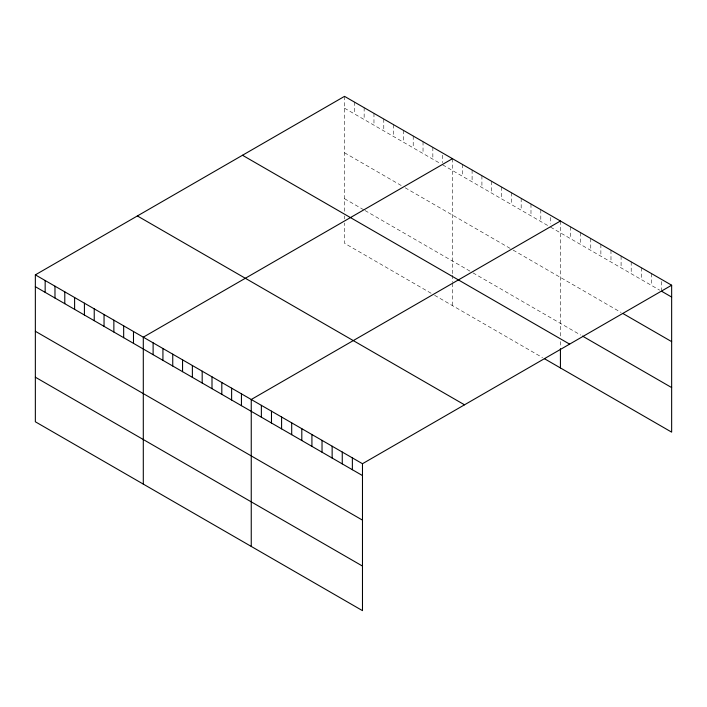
<?xml version="1.0" encoding="UTF-8"?>
<svg xmlns="http://www.w3.org/2000/svg" width="707" height="707" viewBox="0 0 707 707"><rect width="100%" height="100%" fill="white"/><g stroke="black" fill="none" stroke-linecap="round" stroke-linejoin="round"><path stroke-width="0.53" stroke-dasharray="3.54 2.65" d="M344.521 96.355L344.521 211.87M344.521 108.189L439.984 163.308M442.662 164.846L548.826 226.143M550.612 227.177L659.702 290.153M344.521 152.774L401.62 185.738M405.191 187.797L511.355 249.094M513.141 250.119L621.091 312.45M344.521 198.702L364.149 210.032M365.042 210.545L472.099 272.363M472.992 272.875L580.65 335.03M431.067 293.246L344.521 243.279L344.521 223.014M434.628 295.305L542.587 357.636M661.54 281.536L661.54 290.144M651.43 273.547L651.43 285.381M641.32 267.706L641.32 279.539M631.201 261.864L631.201 273.706M621.091 256.031L621.091 267.865M610.981 250.19L610.981 262.032M600.87 244.357L600.87 256.19M590.76 238.515L590.76 250.358M580.65 232.683L580.65 244.516M570.54 226.841L570.54 238.674M560.43 221.008L560.43 337.539M560.43 341.587L560.43 347.667M550.612 217.491L550.612 223.942M540.802 209.67L540.802 221.512M530.984 204.005L530.984 215.847M521.174 198.34L521.174 210.173M511.355 192.675L511.355 204.509M501.546 187.01L501.546 198.844M491.727 181.345L491.727 193.179M481.918 175.681L481.918 187.514M472.099 170.007L472.099 181.849M462.29 164.342L462.29 176.184M452.471 158.677L452.471 274.201M452.471 275.209L452.471 282.305M452.471 283.321L452.471 305.61M442.662 155.169L442.662 162.698M432.843 147.348L432.843 159.181M423.033 141.683L423.033 153.516M413.215 136.018L413.215 147.851M403.405 130.353L403.405 142.187M393.596 124.679L393.596 136.522M383.777 119.015L383.777 130.857M373.968 113.35L373.968 125.183M364.149 107.685L364.149 119.518M354.34 102.02L354.34 113.854M344.521 215.927L344.521 218.967"/><path stroke-width="1.06" d="M35.35 274.855L362.479 463.721L362.479 610.645L35.35 421.779L35.35 274.855L344.521 96.355L671.65 285.221L671.65 432.145L544.363 358.661M452.471 158.677L143.3 337.177L143.3 484.109M560.43 221.008L251.25 399.499L251.25 546.431M362.479 463.721L671.65 285.221M661.54 291.213L671.65 297.055M622.929 313.51L671.65 341.631M582.488 336.09L671.65 387.569M242.492 155.257L569.621 344.123M137.379 215.944L464.508 404.811M35.35 286.688L362.479 475.555M35.35 331.274L362.479 520.131M35.35 377.202L362.479 566.068M560.43 348.684L560.43 367.932M352.369 457.88L352.369 469.713M342.259 452.038L342.259 463.88M332.14 446.205L332.14 458.039M322.03 440.364L322.03 452.206M311.92 434.531L311.92 446.364M301.809 428.689L301.809 440.532M291.699 422.857L291.699 434.69M281.589 417.015L281.589 428.849M271.479 411.182L271.479 423.016M261.369 405.341L261.369 417.174M241.44 393.834L241.44 405.677M231.622 388.17L231.622 400.012M221.812 382.505L221.812 394.338M212.003 376.84L212.003 388.673M202.184 371.175L202.184 383.008M192.375 365.51L192.375 377.344M182.556 359.845L182.556 371.679M172.747 354.172L172.747 366.014M162.928 348.507L162.928 360.349M153.119 342.842L153.119 354.684M133.49 331.512L133.49 343.346M123.672 325.847L123.672 337.681M113.862 320.183L113.862 332.016M104.044 314.518L104.044 326.351M94.234 308.844L94.234 320.686M84.416 303.179L84.416 315.022M74.606 297.514L74.606 309.357M64.788 291.85L64.788 303.683M54.978 286.185L54.978 298.018M45.16 280.52L45.16 292.353"/></g></svg>
